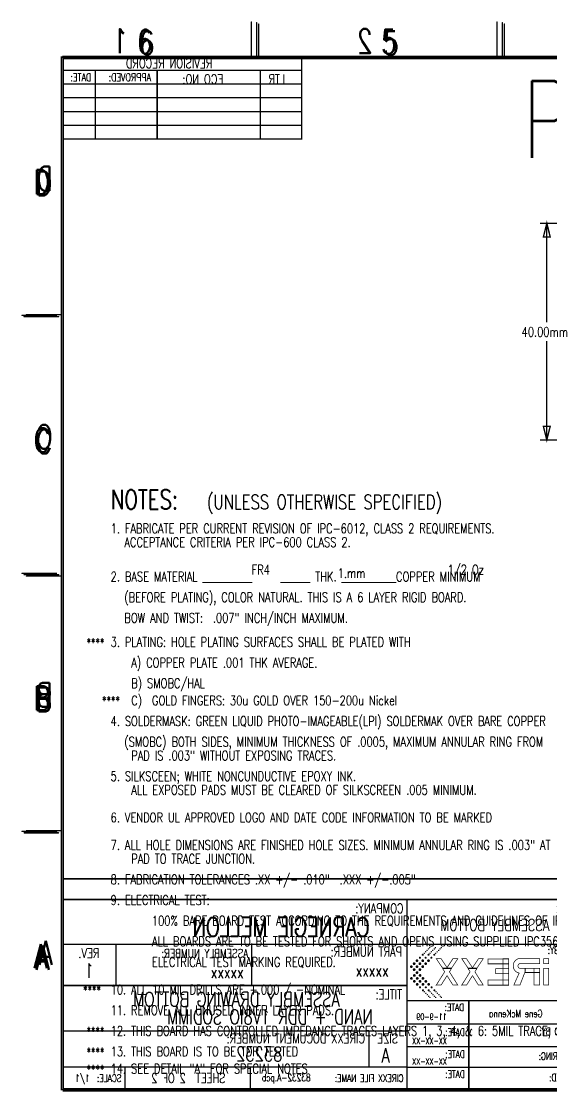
# Model space of a CAD drawing. Extents: x -4539 to 5978, y -4736 to 3041.
# Drawn here: x -4539 to -685, y -4734 to 3041 of the extents above; entities that cross this region are included whole.
import ezdxf

# ---------------------------------------------------------------- set-up
doc = ezdxf.new("R2010")
doc.units = 0
doc.linetypes.add('TRMIDX_4096', pattern=[2, 1, 1])
doc.layers.get('0').update_dxf_attribs({"color": 254, "linetype": 'CONTINUOUS'})
for name, color, linetype in [('2D_LINE_24', 2, 'CONTINUOUS'), ('2D_LINE_27', 3, 'CONTINUOUS'), ('2D_LINE_30', 43, 'CONTINUOUS'), ('COPPER_30', 43, 'CONTINUOUS'), ('DIMENSION1_24', 254, 'CONTINUOUS'), ('DIMENSION2_24', 254, 'CONTINUOUS'), ('DIMENSION3_24', 254, 'CONTINUOUS'), ('DIMENSION4_24', 254, 'CONTINUOUS'), ('DIMENSION5_24', 254, 'CONTINUOUS'), ('DIMENSION6_24', 254, 'CONTINUOUS'), ('DIMENSION7_24', 254, 'CONTINUOUS'), ('TEXT_00', 1, 'CONTINUOUS'), ('TEXT_24', 2, 'CONTINUOUS'), ('TEXT_27', 3, 'CONTINUOUS'), ('TEXT_30', 43, 'CONTINUOUS')]:
    doc.layers.add(name, color=color, linetype=linetype)
doc.styles.add('W10', font='simplex', dxfattribs={"width": 0.75})
doc.styles.add('W12', font='simplex', dxfattribs={"width": 0.75})
doc.styles.add('W15', font='simplex', dxfattribs={"width": 0.75})
doc.styles.add('W25', font='simplex', dxfattribs={"width": 0.75})
doc.styles.add('W50', font='simplex', dxfattribs={"width": 0.75})
doc.styles.add('W7', font='simplex', dxfattribs={"width": 0.75})
doc.styles.add('W8', font='simplex', dxfattribs={"width": 0.75})
doc.styles.add('W9', font='simplex', dxfattribs={"width": 0.75})

# ---------------------------------------------------------------- blocks, each defined once
blk = doc.blocks.new('D_2dfeghi_13')
at = {"layer": 'DIMENSION1_24', "linetype": 'TRMIDX_4096', "const_width": 10}
blk.add_lwpolyline([(-720, 0), (-720, 719.9)], dxfattribs=at)
at = {"layer": 'DIMENSION2_24', "linetype": 'TRMIDX_4096', "const_width": 10}
blk.add_lwpolyline([(-720, 1574.8), (-720, 854.9)], dxfattribs=at)
at = {"layer": 'DIMENSION3_24', "linetype": 'TRMIDX_4096', "const_width": 10}
blk.add_lwpolyline([(-720, 0), (-745, 100), (-695, 100)], close=True, dxfattribs=at)
at = {"layer": 'DIMENSION4_24', "linetype": 'TRMIDX_4096', "const_width": 10}
blk.add_lwpolyline([(-720, 1574.8), (-695, 1474.8), (-745, 1474.8)], close=True, dxfattribs=at)
at = {"layer": 'DIMENSION5_24', "linetype": 'TRMIDX_4096', "const_width": 10}
blk.add_lwpolyline([(-50, 0), (-770, 0)], dxfattribs=at)
at = {"layer": 'DIMENSION6_24', "linetype": 'TRMIDX_4096', "const_width": 10}
blk.add_lwpolyline([(-50, 1574.8), (-770, 1574.8)], dxfattribs=at)
at = {"layer": 'DIMENSION7_24', "linetype": 'TRMIDX_4096', "const_width": 1}
for points in [[(0, 1574.8), (0, 1574.8)], [(0, 0), (0, 0)]]:
    blk.add_lwpolyline(points, dxfattribs=at)
at = {"layer": 'TEXT_24', "style": 'W10', "width": 0.75}
blk.add_text('40.00mm', height=70, dxfattribs=at).set_placement((-903, 749.9))
blk = doc.blocks.new('SMOOTH_10')
at = {"const_width": 5}
blk.add_lwpolyline([(-2.5, 0, 1), (2.5, 0, 1)], format="xyb", close=True, dxfattribs=at)
blk = doc.blocks.new('DRAWING_22')
at = {"layer": '2D_LINE_27', "const_width": 10}
for points in [[(-8504.8, 7750), (-8504.8, 7500)], [(-6719.8, 7750), (-6719.8, 7500)], [(-4934.8, 7750), (-4934.8, 7500)], [(-3154.8, 7750), (-3154.8, 7500)], [(-1369.8, 7750), (-1369.8, 7500)], [(-1734.8, 7400), (0.2, 7400)], [(-1434.8, 7400), (-1434.8, 6900)], [(-684.8, 7400), (-684.8, 6900)], [(-234.8, 7400), (-234.8, 6900)], [(-1734.8, 7300), (0.2, 7300)], [(-1734.8, 7200), (0.2, 7200)], [(-1734.8, 7100), (0.2, 7100)], [(-1734.8, 7000), (0.2, 7000)], [(-9959.8, 5625), (-10209.8, 5625)], [(265.2, 5625), (15.2, 5625)], [(-9959.8, 3750), (-10209.8, 3750)], [(265.2, 3725), (15.2, 3725)], [(-9959.8, 1875), (-10209.8, 1875)], [(265.2, 1875), (15.2, 1875)]]:
    blk.add_lwpolyline(points, dxfattribs=at)
for points in [[(0, 0), (0, 7500), (-9925, 7500), (-9925, 0)], [(0.2, 7500), (-1734.8, 7500), (-1734.8, 6900), (0.2, 6900)]]:
    blk.add_lwpolyline(points, close=True, dxfattribs=at)
at = {"layer": '2D_LINE_27'}
for p in [(-8504.8, 7750), (-6719.8, 7750), (-4934.8, 7750), (-3154.8, 7750), (-1369.8, 7750), (-9925, 7500), (-8504.8, 7500), (-6719.8, 7500), (-4934.8, 7500), (-3154.8, 7500), (-1734.8, 7500), (-1369.8, 7500), (0, 7500), (0.2, 7500), (-1734.8, 7400), (-1434.8, 7400), (-684.8, 7400), (-234.8, 7400), (0.2, 7400), (-1734.8, 7300), (0.2, 7300), (-1734.8, 7200), (0.2, 7200), (-1734.8, 7100), (0.2, 7100), (-1734.8, 7000), (0.2, 7000), (-1734.8, 6900), (-1434.8, 6900), (-684.8, 6900), (-234.8, 6900), (0.2, 6900), (-10209.8, 5625), (-9959.8, 5625), (15.2, 5625), (265.2, 5625), (-10209.8, 3750), (-9959.8, 3750), (15.2, 3725), (265.2, 3725), (-10209.8, 1875), (-9959.8, 1875), (15.2, 1875), (265.2, 1875), (-9925, 0), (0, 0)]:
    blk.add_blockref('SMOOTH_10', p, dxfattribs=at)
at = {"layer": 'TEXT_27', "width": 0.75}
for s, height, style, p in [('6', 175, 'W25', (-9375, 7525)), ('5', 175, 'W25', (-7600, 7525)), ('4', 175, 'W25', (-5825, 7525)), ('3', 175, 'W25', (-4100, 7525)), ('2', 175, 'W25', (-2250, 7525)), ('1', 175, 'W25', (-475, 7525)), ('REVISION RECORD', 70, 'W10', (-1085, 7415.7)), ('LTR', 70, 'W10', (-1615, 7300)), ('ECO NO:', 70, 'W10', (-1165, 7300)), ('APPROVED:', 56, 'W10', (-640, 7320.7)), ('DATE:', 56, 'W10', (-205, 7320.7)), ('D', 175, 'W25', (75, 6525)), ('D', 175, 'W25', (-10125, 6505.7)), ('C', 175, 'W25', (75, 4650)), ('C', 175, 'W25', (-10125, 4630.7)), ('B', 175, 'W25', (-10125, 2755.7)), ('B', 175, 'W25', (75, 2775)), ('A', 175, 'W25', (-10125, 880.7)), ('A', 175, 'W25', (75, 900))]:
    blk.add_text(s, height=height, dxfattribs=dict(at, style=style)).set_placement(p)
blk = doc.blocks.new('DRAWING_23')
at = {"layer": '2D_LINE_30', "const_width": 10}
for points in [[(1369.8, 7750), (1369.8, 7500)], [(3154.8, 7750), (3154.8, 7500)], [(4934.8, 7750), (4934.8, 7500)], [(6719.8, 7750), (6719.8, 7500)], [(8504.8, 7750), (8504.8, 7500)], [(1734.8, 7400), (-0.2, 7400)], [(234.8, 7400), (234.8, 6900)], [(684.8, 7400), (684.8, 6900)], [(1434.8, 7400), (1434.8, 6900)], [(1734.8, 7300), (-0.2, 7300)], [(1734.8, 7200), (-0.2, 7200)], [(1734.8, 7100), (-0.2, 7100)], [(1734.8, 7000), (-0.2, 7000)], [(-265.2, 5625), (-15.2, 5625)], [(9959.8, 5625), (10209.8, 5625)], [(9959.8, 3750), (10209.8, 3750)], [(-265.2, 3725), (-15.2, 3725)], [(-265.2, 1875), (-15.2, 1875)], [(9959.8, 1875), (10209.8, 1875)]]:
    blk.add_lwpolyline(points, dxfattribs=at)
for points in [[(-0.2, 7500), (1734.8, 7500), (1734.8, 6900), (-0.2, 6900)], [(0, 0), (0, 7500), (9925, 7500), (9925, 0)]]:
    blk.add_lwpolyline(points, close=True, dxfattribs=at)
at = {"layer": '2D_LINE_30'}
for p in [(1369.8, 7750), (3154.8, 7750), (4934.8, 7750), (6719.8, 7750), (8504.8, 7750), (-0.2, 7500), (0, 7500), (1369.8, 7500), (1734.8, 7500), (3154.8, 7500), (4934.8, 7500), (6719.8, 7500), (8504.8, 7500), (9925, 7500), (-0.2, 7400), (234.8, 7400), (684.8, 7400), (1434.8, 7400), (1734.8, 7400), (-0.2, 7300), (1734.8, 7300), (-0.2, 7200), (1734.8, 7200), (-0.2, 7100), (1734.8, 7100), (-0.2, 7000), (1734.8, 7000), (-0.2, 6900), (234.8, 6900), (684.8, 6900), (1434.8, 6900), (1734.8, 6900), (-265.2, 5625), (-15.2, 5625), (9959.8, 5625), (10209.8, 5625), (9959.8, 3750), (10209.8, 3750), (-265.2, 3725), (-15.2, 3725), (-265.2, 1875), (-15.2, 1875), (9959.8, 1875), (10209.8, 1875), (0, 0), (9925, 0)]:
    blk.add_blockref('SMOOTH_10', p, dxfattribs=at)
at = {"layer": 'TEXT_30', "text_generation_flag": 2, "width": 0.75}
for s, height, style, p in [('1', 175, 'W25', (475, 7525)), ('2', 175, 'W25', (2250, 7525)), ('3', 175, 'W25', (4100, 7525)), ('4', 175, 'W25', (5825, 7525)), ('5', 175, 'W25', (7600, 7525)), ('6', 175, 'W25', (9375, 7525)), ('REVISION RECORD', 70, 'W10', (1085, 7415.7)), ('DATE:', 56, 'W10', (205, 7320.7)), ('APPROVED:', 56, 'W10', (640, 7320.7)), ('ECO NO:', 70, 'W10', (1165, 7300)), ('LTR', 70, 'W10', (1615, 7300)), ('D', 175, 'W25', (-75, 6525)), ('D', 175, 'W25', (10125, 6505.7)), ('C', 175, 'W25', (-75, 4650)), ('C', 175, 'W25', (10125, 4630.7)), ('B', 175, 'W25', (-75, 2775)), ('B', 175, 'W25', (10125, 2755.7)), ('A', 175, 'W25', (-75, 900)), ('A', 175, 'W25', (10125, 880.7))]:
    blk.add_text(s, height=height, rotation=0, dxfattribs=dict(at, style=style)).set_placement(p)
blk = doc.blocks.new('DRAWING_24')
at = {"layer": '2D_LINE_30', "const_width": 10}
for points in [[(-7830, 2325), (-7830, 2475), (-11675, 2475), (-11675, 2325)], [(-9175, 2325), (-9175, 950)], [(-11675, 2000), (-9175, 2000)], [(-11290, 1710), (-11290, 2000)], [(-9175, 2000), (-7830, 2000)], [(-11675, 1700), (-9175, 1700)], [(-9175, 1590), (-7830, 1590)], [(-8725, 1590), (-8725, 950)], [(-9175, 1420), (-7830, 1420)], [(-11675, 1370), (-9175, 1370)], [(-9450, 1370), (-9450, 1107)], [(-9174, 1255), (-7830, 1255)], [(-11675, 1107), (-9175, 1107)], [(-11225, 1100), (-11225, 950)], [(-9174, 1105), (-7830, 1105)]]:
    blk.add_lwpolyline(points, dxfattribs=at)
blk.add_lwpolyline([(-11675, 950), (-11675, 2325), (-7830, 2325), (-7830, 950)], close=True, dxfattribs=at)
at = {"layer": '2D_LINE_30'}
for p in [(-11675, 2475), (-7830, 2475), (-11675, 2325), (-11675, 2325), (-9175, 2325), (-7830, 2325), (-7830, 2325), (-11675, 2000), (-11290, 2000), (-9175, 2000), (-9175, 2000), (-7830, 2000), (-11290, 1710), (-11675, 1700), (-9175, 1700), (-9175, 1590), (-8725, 1590), (-7830, 1590), (-9175, 1420), (-7830, 1420), (-11675, 1370), (-9450, 1370), (-9175, 1370), (-9174, 1255), (-7830, 1255), (-11675, 1107), (-11225, 1100), (-9450, 1107), (-9175, 1107), (-9174, 1105), (-7830, 1105), (-11675, 950), (-11225, 950), (-9175, 950), (-8725, 950), (-7830, 950)]:
    blk.add_blockref('SMOOTH_10', p, dxfattribs=at)
at = {"layer": 'TEXT_30', "text_generation_flag": 2, "width": 0.75}
for s, height, style, p in [('COMPANY:', 70, 'W10', (-9200, 2225)), ('LAYER:', 70, 'W10', (-7860, 2230)), ('REV.', 70, 'W10', (-11410, 1900)), ('PART NUMBER:', 70, 'W10', (-9210, 1910)), ('DESIGN BY:', 52.5, 'W10', (-7855, 1930)), ('TITLE:', 70, 'W10', (-9210, 1600)), ('DATE:', 52.5, 'W8', (-8760, 1515)), ('DESIGN:', 52.5, 'W10', (-7860, 1510)), ('CIREXX DOCUMENT NUMBER:', 70, 'W10', (-9480, 1280)), ('SIZE', 70, 'W10', (-9240, 1280)), ('DATE:', 52.5, 'W10', (-8755, 1335)), ('CHECKED BY:', 52.5, 'W10', (-7860, 1340)), ('A', 105, 'W10', (-9300, 1140)), ('DATE:', 52.5, 'W10', (-8755, 1175)), ('ENGINEERING:', 52.5, 'W10', (-7860, 1160)), ('SCALE:  1/1', 52.5, 'W10', (-11250, 1000)), ('DATE:', 52.5, 'W10', (-8755, 1030)), ('RELEASED:', 52.5, 'W10', (-7865, 1005))]:
    blk.add_text(s, height=height, rotation=0, dxfattribs=dict(at, style=style)).set_placement(p)
at = {"layer": 'TEXT_30', "style": 'W10', "text_generation_flag": 2, "width": 0.75}
for s, height, p in [('CARNEGIE MELLON', 140, (-9447, 2055)), ('xxxxx', 87.5, (-9309, 1764.7)), ('NAND + DDR 1V8IO SODIMM', 105, (-9425, 1420)), ('83232', 105, (-10080, 1150)), ('83232-A.pcb', 52.5, (-9875, 1005)), ('CIREXX FILE NAME:', 52.5, (-9200, 1000))]:
    blk.add_text(s, height=height, dxfattribs=at).set_placement(p)
blk = doc.blocks.new('DRAWING_29')
at = {"layer": '2D_LINE_24', "const_width": 10}
blk.add_lwpolyline([(0, 0), (0, 7500), (-9925, 7500), (-9925, 0)], close=True, dxfattribs=at)
at = {"layer": '2D_LINE_24'}
for p in [(-9925, 7500), (0, 7500), (-9925, 0), (0, 0)]:
    blk.add_blockref('SMOOTH_10', p, dxfattribs=at)
blk = doc.blocks.new('DRAWING_30')
at = {"layer": '2D_LINE_24', "const_width": 10}
blk.add_lwpolyline([(-8504.8, 7750), (-8504.8, 7500)], dxfattribs=at)
at = {"layer": '2D_LINE_24'}
for p in [(-8504.8, 7750), (-8504.8, 7500)]:
    blk.add_blockref('SMOOTH_10', p, dxfattribs=at)
blk = doc.blocks.new('DRAWING_31')
at = {"layer": '2D_LINE_24', "const_width": 10}
blk.add_lwpolyline([(-9959.8, 1875), (-10209.8, 1875)], dxfattribs=at)
at = {"layer": '2D_LINE_24'}
for p in [(-10209.8, 1875), (-9959.8, 1875)]:
    blk.add_blockref('SMOOTH_10', p, dxfattribs=at)
blk = doc.blocks.new('DRAWING_32')
at = {"layer": '2D_LINE_24', "const_width": 10}
blk.add_lwpolyline([(-9959.8, 3750), (-10209.8, 3750)], dxfattribs=at)
at = {"layer": '2D_LINE_24'}
for p in [(-10209.8, 3750), (-9959.8, 3750)]:
    blk.add_blockref('SMOOTH_10', p, dxfattribs=at)
blk = doc.blocks.new('DRAWING_33')
at = {"layer": '2D_LINE_24', "const_width": 10}
blk.add_lwpolyline([(-9959.8, 5625), (-10209.8, 5625)], dxfattribs=at)
at = {"layer": '2D_LINE_24'}
for p in [(-10209.8, 5625), (-9959.8, 5625)]:
    blk.add_blockref('SMOOTH_10', p, dxfattribs=at)
blk = doc.blocks.new('DRAWING_49')
at = {"layer": '2D_LINE_30', "const_width": 10}
blk.add_lwpolyline([(0, 0), (0, -300)], dxfattribs=at)
at = {"layer": '2D_LINE_30'}
for p in [(0, 0), (0, -300)]:
    blk.add_blockref('SMOOTH_10', p, dxfattribs=at)
blk = doc.blocks.new('DRAWING_50')
at = {"layer": '2D_LINE_30'}
for points, const_width in [([(0, 0, 1), (-7.5, 0, 1)], 7.5), ([(9.2, 10.8, 1), (4.2, 10.8, 1)], 5), ([(19.6, 21.6, 1), (14.6, 21.6, 1)], 5), ([(30.1, 32.3, 1), (25.1, 32.3, 1)], 5), ([(41.8, 0, 1), (34.3, 0, 1)], 7.5), ([(40.5, 43.1, 1), (35.5, 43.1, 1)], 5), ([(49.2, 52, 1), (44.2, 52, 1)], 5), ([(51, 10.8, 1), (46, 10.8, 1)], 5), ([(61.4, 21.6, 1), (56.4, 21.6, 1)], 5), ([(71.9, 32.3, 1), (66.9, 32.3, 1)], 5), ([(83.6, 0, 1), (76.1, 0, 1)], 7.5), ([(82.3, 43.1, 1), (77.3, 43.1, 1)], 5), ([(91, 52, 1), (86, 52, 1)], 5), ([(92.8, 10.8, 1), (87.8, 10.8, 1)], 5), ([(103.2, 21.6, 1), (98.2, 21.6, 1)], 5), ([(114.5, 31.4, 1), (109.5, 31.4, 1)], 5), ([(124.1, 43.1, 1), (119.1, 43.1, 1)], 5), ([(132.7, 52, 1), (127.7, 52, 1)], 5), ([(-82.3, -86.2, 1), (-92.3, -86.2, 1)], 10), ([(-61.4, -64.7, 1), (-71.4, -64.7, 1)], 10), ([(-40.5, -43.1, 1), (-50.5, -43.1, 1)], 10), ([(-40.5, -86.2, 1), (-50.5, -86.2, 1)], 10), ([(-19.6, -64.7, 1), (-29.6, -64.7, 1)], 10), ([(-20.9, -21.6, 1), (-28.4, -21.6, 1)], 7.5), ([(1.2, -43.1, 1), (-8.8, -43.1, 1)], 10), ([(1.2, -86.2, 1), (-8.8, -86.2, 1)], 10), ([(22.1, -64.7, 1), (12.1, -64.7, 1)], 10), ([(20.9, -21.6, 1), (13.4, -21.6, 1)], 7.5), ([(43, -43.1, 1), (33, -43.1, 1)], 10), ([(62.7, -21.6, 1), (55.2, -21.6, 1)], 7.5), ([(-61.4, -107.8, 1), (-71.4, -107.8, 1)], 10), ([(-60.1, -150.2, 1), (-70.1, -150.2, 1)], 10), ([(-40.5, -129.3, 1), (-50.5, -129.3, 1)], 10), ([(-19.6, -107.8, 1), (-29.6, -107.8, 1)], 10), ([(-18.3, -150.2, 1), (-28.3, -150.2, 1)], 10), ([(-81, -171.8, 1), (-91, -171.8, 1)], 10), ([(-60.1, -193.3, 1), (-70.1, -193.3, 1)], 10), ([(-39.2, -171.8, 1), (-49.2, -171.8, 1)], 10), ([(-39.2, -214.9, 1), (-49.2, -214.9, 1)], 10), ([(-18.3, -193.3, 1), (-28.3, -193.3, 1)], 10), ([(-19.6, -236.4, 1), (-27.1, -236.4, 1)], 7.5), ([(2.6, -171.8, 1), (-7.4, -171.8, 1)], 10), ([(2.6, -214.9, 1), (-7.4, -214.9, 1)], 10), ([(23.5, -193.3, 1), (13.5, -193.3, 1)], 10), ([(22.2, -236.4, 1), (14.7, -236.4, 1)], 7.5), ([(44.3, -214.9, 1), (34.3, -214.9, 1)], 10), ([(64, -236.4, 1), (56.5, -236.4, 1)], 7.5), ([(1.3, -258, 1), (-6.2, -258, 1)], 7.5), ([(10.5, -268.7, 1), (5.5, -268.7, 1)], 5), ([(21, -279.5, 1), (16, -279.5, 1)], 5), ([(31.4, -290.3, 1), (26.4, -290.3, 1)], 5), ([(43.1, -258, 1), (35.6, -258, 1)], 7.5), ([(41.8, -301.1, 1), (36.8, -301.1, 1)], 5), ([(50.5, -310, 1), (45.5, -310, 1)], 5), ([(52.3, -268.7, 1), (47.3, -268.7, 1)], 5), ([(62.7, -279.5, 1), (57.7, -279.5, 1)], 5), ([(73.2, -290.3, 1), (68.2, -290.3, 1)], 5), ([(84.9, -258, 1), (77.4, -258, 1)], 7.5), ([(83.6, -301.1, 1), (78.6, -301.1, 1)], 5), ([(92.3, -310, 1), (87.3, -310, 1)], 5), ([(94.1, -268.7, 1), (89.1, -268.7, 1)], 5), ([(104.5, -279.5, 1), (99.5, -279.5, 1)], 5), ([(115.9, -289.4, 1), (110.9, -289.4, 1)], 5), ([(125.4, -301.1, 1), (120.4, -301.1, 1)], 5), ([(134.1, -310, 1), (129.1, -310, 1)], 5)]:
    blk.add_lwpolyline(points, format="xyb", close=True, dxfattribs=dict(at, const_width=const_width))
blk = doc.blocks.new('DRAWING_51')
at = {"layer": '2D_LINE_30', "const_width": 10}
blk.add_lwpolyline([(0, 0), (0, -155)], dxfattribs=at)
at = {"layer": '2D_LINE_30'}
for p in [(0, 0), (0, -155)]:
    blk.add_blockref('SMOOTH_10', p, dxfattribs=at)
blk = doc.blocks.new('DRAWING_155')
at = {"layer": '2D_LINE_24', "const_width": 10}
blk.add_lwpolyline([(-6719.8, 7750), (-6719.8, 7500)], dxfattribs=at)
at = {"layer": '2D_LINE_24'}
for p in [(-6719.8, 7750), (-6719.8, 7500)]:
    blk.add_blockref('SMOOTH_10', p, dxfattribs=at)
blk = doc.blocks.new('SMOOTH_5')
at = {"const_width": 2.5}
blk.add_lwpolyline([(-1.25, 0, 1), (1.25, 0, 1)], format="xyb", close=True, dxfattribs=at)
blk = doc.blocks.new('COPPER_129')
at = {"layer": 'COPPER_30', "const_width": 5}
blk.add_lwpolyline([(-2.5, -87.5), (-37.5, -87.5), (-37.5, -122.5), (-2.5, -122.5)], close=True, dxfattribs=at)
at = {"layer": 'COPPER_30'}
for p in [(-37.5, -87.5), (-37.5, -122.5), (-2.5, -87.5), (-2.5, -122.5)]:
    blk.add_blockref('SMOOTH_5', p, dxfattribs=at)
blk = doc.blocks.new('COPPER_130')
at = {"layer": 'COPPER_30', "const_width": 5}
blk.add_lwpolyline([(-2.5, -2.5), (-37.5, -2.5), (-37.5, -122.5), (-2.5, -122.5)], close=True, dxfattribs=at)
at = {"layer": 'COPPER_30'}
for p in [(-37.5, -2.5), (-2.5, -2.5), (-37.5, -122.5), (-2.5, -122.5)]:
    blk.add_blockref('SMOOTH_5', p, dxfattribs=at)
blk = doc.blocks.new('COPPER_131')
at = {"layer": 'COPPER_30', "const_width": 5}
blk.add_lwpolyline([(-2.5, -2.5), (-42.5, -2.5), (-42.5, -122.5), (-2.5, -122.5)], close=True, dxfattribs=at)
at = {"layer": 'COPPER_30'}
for p in [(-42.5, -2.5), (-2.5, -2.5), (-42.5, -122.5), (-2.5, -122.5)]:
    blk.add_blockref('SMOOTH_5', p, dxfattribs=at)
blk = doc.blocks.new('COPPER_132')
at = {"layer": 'COPPER_30', "const_width": 5}
blk.add_lwpolyline([(-2.5, -2.5), (-107.5, -2.5), (-107.5, -32.5), (-2.5, -32.5)], close=True, dxfattribs=at)
at = {"layer": 'COPPER_30'}
for p in [(-107.5, -2.5), (-2.5, -2.5), (-107.5, -32.5), (-2.5, -32.5)]:
    blk.add_blockref('SMOOTH_5', p, dxfattribs=at)
blk = doc.blocks.new('COPPER_133')
at = {"layer": 'COPPER_30', "const_width": 5}
blk.add_lwpolyline([(52.5, 2.5), (-87.1, 2.5, 1), (-87.1, -32.5), (-51.5, -32.5), (-51.5, -54.5), (-89.7, -152.5), (-134.1, -152.5), (-95.5, -66.2, -0.806898), (-98.7, 38.5), (52.5, 38.5)], format="xyb", close=True, dxfattribs=at)
at = {"layer": 'COPPER_30'}
for p in [(-87.1, 2.5), (52.5, 2.5)]:
    blk.add_blockref('SMOOTH_5', p, dxfattribs=at)
blk = doc.blocks.new('COPPER_134')
at = {"layer": 'COPPER_30', "const_width": 5}
blk.add_lwpolyline([(-2.5, -2.5), (-2.5, -39.5), (-152.5, -39.5), (-152.5, -2.5)], close=True, dxfattribs=at)
at = {"layer": 'COPPER_30'}
for p in [(-152.5, -2.5), (-2.5, -2.5), (-152.5, -39.5), (-2.5, -39.5)]:
    blk.add_blockref('SMOOTH_5', p, dxfattribs=at)
blk = doc.blocks.new('COPPER_135')
at = {"layer": 'COPPER_30', "const_width": 5}
blk.add_lwpolyline([(-2.5, -2.5), (-2.5, -38.5), (-152.5, -38.5), (-152.5, -2.5)], close=True, dxfattribs=at)
at = {"layer": 'COPPER_30'}
for p in [(-152.5, -2.5), (-2.5, -2.5), (-152.5, -38.5), (-2.5, -38.5)]:
    blk.add_blockref('SMOOTH_5', p, dxfattribs=at)
blk = doc.blocks.new('COPPER_136')
at = {"layer": 'COPPER_30', "const_width": 5}
blk.add_lwpolyline([(-2.5, -2.5), (-2.5, -38.5), (-97.5, -38.5), (-97.5, -2.5)], close=True, dxfattribs=at)
at = {"layer": 'COPPER_30'}
for p in [(-97.5, -2.5), (-2.5, -2.5), (-97.5, -38.5), (-2.5, -38.5)]:
    blk.add_blockref('SMOOTH_5', p, dxfattribs=at)
blk = doc.blocks.new('COPPER_137')
at = {"layer": 'COPPER_30', "const_width": 5}
blk.add_lwpolyline([(27.5, -2.5), (67.5, -2.5), (67.5, -192.5), (27.5, -192.5)], close=True, dxfattribs=at)
at = {"layer": 'COPPER_30'}
for p in [(27.5, -2.5), (67.5, -2.5), (27.5, -192.5), (67.5, -192.5)]:
    blk.add_blockref('SMOOTH_5', p, dxfattribs=at)
blk = doc.blocks.new('COPPER_138')
at = {"layer": 'COPPER_30', "const_width": 5}
blk.add_lwpolyline([(1.3, -2.5), (36.2, -2.4), (-8.4, -69.4), (-43.3, -69.4)], close=True, dxfattribs=at)
at = {"layer": 'COPPER_30'}
for p in [(1.3, -2.5), (36.2, -2.4), (-43.3, -69.4), (-8.4, -69.4)]:
    blk.add_blockref('SMOOTH_5', p, dxfattribs=at)
blk = doc.blocks.new('COPPER_139')
at = {"layer": 'COPPER_30', "const_width": 5}
blk.add_lwpolyline([(-1.3, -2.5), (-35.8, -2.2), (-11.4, -39.2), (9, -69.3), (43.3, -69.4)], close=True, dxfattribs=at)
at = {"layer": 'COPPER_30'}
for p in [(-35.8, -2.2), (-1.3, -2.5), (-11.4, -39.2)]:
    blk.add_blockref('SMOOTH_5', p, dxfattribs=at)
blk = doc.blocks.new('COPPER_140')
at = {"layer": 'COPPER_30', "const_width": 5}
blk.add_lwpolyline([(0, 4.7), (-42.9, -63.8), (-78.2, -63.8), (-79.8, -66.3), (-17.3, 32.8), (-32.2, 56.2), (32, 56.2), (23.4, 42.1), (17.3, 32.8), (78, -63.8), (42.9, -63.8)], close=True, dxfattribs=at)
at = {"layer": 'COPPER_30'}
for p in [(-32.2, 56.2), (-17.3, 32.8), (0, 4.7), (17.3, 32.8), (23.4, 42.1), (32, 56.2), (-79.8, -66.3), (-78.2, -63.8), (-42.9, -63.8), (42.9, -63.8), (78, -63.8)]:
    blk.add_blockref('SMOOTH_5', p, dxfattribs=at)
blk = doc.blocks.new('COPPER_141')
at = {"layer": 'COPPER_30', "const_width": 5}
blk.add_lwpolyline([(1.3, -2.5), (36.2, -2.4), (-8.4, -69.4), (-43.3, -69.4)], close=True, dxfattribs=at)
at = {"layer": 'COPPER_30'}
for p in [(1.3, -2.5), (36.2, -2.4), (-43.3, -69.4), (-8.4, -69.4)]:
    blk.add_blockref('SMOOTH_5', p, dxfattribs=at)
blk = doc.blocks.new('COPPER_142')
at = {"layer": 'COPPER_30', "const_width": 5}
blk.add_lwpolyline([(-1.3, -2.5), (-35.8, -2.2), (-11.4, -39.2), (9, -69.3), (43.3, -69.4)], close=True, dxfattribs=at)
at = {"layer": 'COPPER_30'}
for p in [(-35.8, -2.2), (-1.3, -2.5), (-11.4, -39.2)]:
    blk.add_blockref('SMOOTH_5', p, dxfattribs=at)
blk = doc.blocks.new('COPPER_143')
at = {"layer": 'COPPER_30', "const_width": 5}
blk.add_lwpolyline([(0, 4.7), (-42.9, -63.8), (-78.2, -63.8), (-79.8, -66.3), (-17.3, 32.8), (-32.2, 56.2), (32, 56.2), (23.4, 42.1), (17.3, 32.8), (78, -63.8), (42.9, -63.8)], close=True, dxfattribs=at)
at = {"layer": 'COPPER_30'}
for p in [(-32.2, 56.2), (-17.3, 32.8), (0, 4.7), (17.3, 32.8), (23.4, 42.1), (32, 56.2), (-79.8, -66.3), (-78.2, -63.8), (-42.9, -63.8), (42.9, -63.8), (78, -63.8)]:
    blk.add_blockref('SMOOTH_5', p, dxfattribs=at)

msp = doc.modelspace()

# ---------------------------------------------------------------- block references
for name, p in [('DRAWING_23', (-4236.6, -4714)), ('DRAWING_30', (5676.1, -4718.9)), ('DRAWING_155', (5676.1, -4718.9)), ('DRAWING_22', (5691.1, -4728.9)), ('DRAWING_29', (5676.1, -4718.9)), ('D_2dfeghi_13', (0, 0)), ('DRAWING_33', (5676.1, -4718.9)), ('DRAWING_32', (5676.1, -4718.9)), ('DRAWING_31', (5676.1, -4718.9)), ('DRAWING_24', (7438.4, -5663.2)), ('DRAWING_49', (-2865.1, -3661.2)), ('DRAWING_50', (-1617.8, -3740)), ('COPPER_142', (-1486.8, -3766.6)), ('COPPER_141', (-1403.5, -3766.5)), ('COPPER_139', (-1301.8, -3766.6)), ('COPPER_138', (-1218.5, -3766.5)), ('COPPER_135', (-995.1, -3767.2)), ('COPPER_137', (-1065.1, -3766.2)), ('COPPER_133', (-825.1, -3806.2)), ('COPPER_129', (-705.1, -3681.2)), ('COPPER_143', (-1445.1, -3896.2)), ('COPPER_140', (-1260.1, -3896.2)), ('COPPER_136', (-995.1, -3838.2)), ('COPPER_132', (-770.1, -3836.2)), ('COPPER_131', (-770.1, -3836.2)), ('COPPER_130', (-705.1, -3836.2)), ('COPPER_134', (-995.1, -3921.2)), ('DRAWING_51', (-2875.1, -4556.2))]:
    msp.add_blockref(name, p)

# ---------------------------------------------------------------- texts
at = {"layer": 'TEXT_00', "style": 'W50', "width": 0.75}
msp.add_text('PRELIMINARY  ', height=560, dxfattribs=at).set_placement((-900, 2050))
at = {"layer": 'TEXT_24', "width": 0.75}
for s, height, style, p in [('6', 175, 'W25', (-3698.9, 2806.1)), ('5', 175, 'W25', (-1923.9, 2806.1)), ('D', 175, 'W25', (-4448.9, 1786.8)), ('C', 175, 'W25', (-4448.9, -88.2)), ('NOTES: ', 140, 'W15', (-3890.2, -502.6)), ('(UNLESS OTHERWISE SPECIFIED)', 105, 'W12', (-3190.2, -502.6)), ('1. FABRICATE PER CURRENT REVISION OF IPC-6012, CLASS 2 REQUIREMENTS.', 70, 'W10', (-3890.2, -677.6)), ('ACCEPTANCE CRITERIA PER IPC-600 CLASS 2.', 70, 'W10', (-3790.2, -777.6)), ('FR4', 70, 'W10', (-2865.2, -977.6)), ('1.mm', 70, 'W10', (-2240.2, -1002.6)), ('1/2 Oz', 70, 'W10', (-1440.2, -977.6)), ('2. BASE MATERIAL __________   ______ THK. ___________COPPER MINIMUM', 70, 'W10', (-3890.2, -1027.6)), ('(BEFORE PLATING), COLOR NATURAL. THIS IS A 6 LAYER RIGID BOARD.', 70, 'W10', (-3790.2, -1177.6)), ('BOW AND TWIST:  .007" INCH/INCH MAXIMUM.', 70, 'W10', (-3790.2, -1327.6)), ('****', 63, 'W10', (-4065.2, -1502.6)), ('3. PLATING: HOLE PLATING SURFACES SHALL BE PLATED WITH', 70, 'W10', (-3890.2, -1502.6)), ('A) COPPER PLATE .001 THK AVERAGE.', 70, 'W10', (-3740.2, -1652.6)), ('B', 175, 'W25', (-4448.9, -1963.2)), ('B) SMOBC/HAL', 70, 'W10', (-3740.2, -1802.6)), ('****', 63, 'W10', (-3952.2, -1924.6)), ('C)  GOLD FINGERS: 30u GOLD OVER 150-200u Nickel', 70, 'W10', (-3740.2, -1927.6)), ('4. SOLDERMASK: GREEN LIQUID PHOTO-IMAGEABLE(LPI) SOLDERMAK OVER BARE COPPER ', 70, 'W10', (-3890.2, -2077.6)), ('(SMOBC) BOTH SIDES, MINIMUM THICKNESS OF .0005, MAXIMUM ANNULAR RING FROM ', 70, 'W10', (-3790.2, -2227.6)), ('PAD IS .003" WITHOUT EXPOSING TRACES.', 70, 'W10', (-3740.2, -2327.6)), ('5. SILKSCEEN; WHITE NONCUNDUCTIVE EPOXY INK. ', 70, 'W10', (-3890.2, -2477.6)), ('ALL EXPOSED PADS MUST BE CLEARED OF SILKSCREEN .005 MINIMUM.', 70, 'W10', (-3740.2, -2577.6)), ('6. VENDOR UL APPROVED LOGO AND DATE CODE INFORMATION TO BE MARKED', 70, 'W10', (-3890.2, -2777.6)), ('7. ALL HOLE DIMENSIONS ARE FINISHED HOLE SIZES. MINIMUM ANNULAR RING IS .003" AT', 70, 'W10', (-3890.2, -2977.6)), ('PAD TO TRACE JUNCTION.', 70, 'W10', (-3740.2, -3077.6)), ('8. FABRICATION TOLERANCES .XX +/- .010"  .XXX +/-.005"', 70, 'W10', (-3890.2, -3227.6)), ('9. ELECTRICAL TEST:', 70, 'W10', (-3890.2, -3377.6)), ('100%%% BARE BOARD TEST ACCORDING TO THE REQUIREMENTS AND GUIDELINES OF IPC-ET-652, CLASS 2.', 70, 'W10', (-3590.2, -3527.6)), ('ALL BOARDS ARE TO BE TESTED FOR SHORTS AND OPENS USING SUPPLIED IPC356D NETLIST.', 70, 'W10', (-3590.2, -3677.6)), ('A', 175, 'W25', (-4448.9, -3838.2)), ('ELECTRICAL TEST MARKING REQUIRED.', 70, 'W10', (-3590.2, -3827.6)), ('****', 63, 'W10', (-4090.2, -4027.6)), ('10. ALL 10 MIL DRILLS ARE +.000 / -NOMINAL', 70, 'W10', (-3890.2, -4027.6)), ('11. REMOVE ALL UNUSED INNER LAYER PADS.', 70, 'W10', (-3890.2, -4177.6)), ('****', 63, 'W10', (-4065.2, -4327.6)), ('12. THIS BOARD HAS CONTROLLED IMPEDANCE TRACES LAYERS 1, 3, 4, & 6: 5MIL TRACE; 50 OHMS +/- 10%%%', 70, 'W10', (-3890.2, -4327.6)), ('****', 63, 'W10', (-4065.2, -4477.6)), ('13. THIS BOARD IS TO BE TDR TESTED', 70, 'W10', (-3890.2, -4477.6)), ('****', 63, 'W10', (-4065.2, -4602.6)), ('14. SEE DETAIL "A" FOR SPECIAL NOTES', 70, 'W10', (-3890.2, -4602.6))]:
    msp.add_text(s, height=height, dxfattribs=dict(at, style=style)).set_placement(p)
at = {"layer": 'TEXT_30', "text_generation_flag": 2, "width": 0.75}
for s, height, style, p in [('ASSEMBLY BOTTOM', 84, 'W10', (-700.1, -3566.2)), ('ASSEMBLY NUMBER:', 63, 'W9', (-2890.1, -3761.2)), ('1', 105, 'W15', (-4011.6, -3908.2)), ('xxxxx', 87.5, 'W10', (-2923.6, -3910.6)), ('ASSEMBLY DRAWING BOTTOM', 105, 'W10', (-2225.1, -4116.2)), ('11-9-09', 45.5, 'W7', (-1446.6, -4213.2)), ('Gene McKenna', 52.5, 'W9', (-751.6, -4193.2)), ('XX-XX-XX', 45.5, 'W7', (-1446.6, -4388.2)), ('XX-XX-XX', 45.5, 'W7', (-1446.6, -4538.2)), ('SHEET  2 OF 2', 70, 'W10', (-3055.1, -4671.2))]:
    msp.add_text(s, height=height, dxfattribs=dict(at, style=style)).set_placement(p)

doc.saveas('drawing.dxf')
